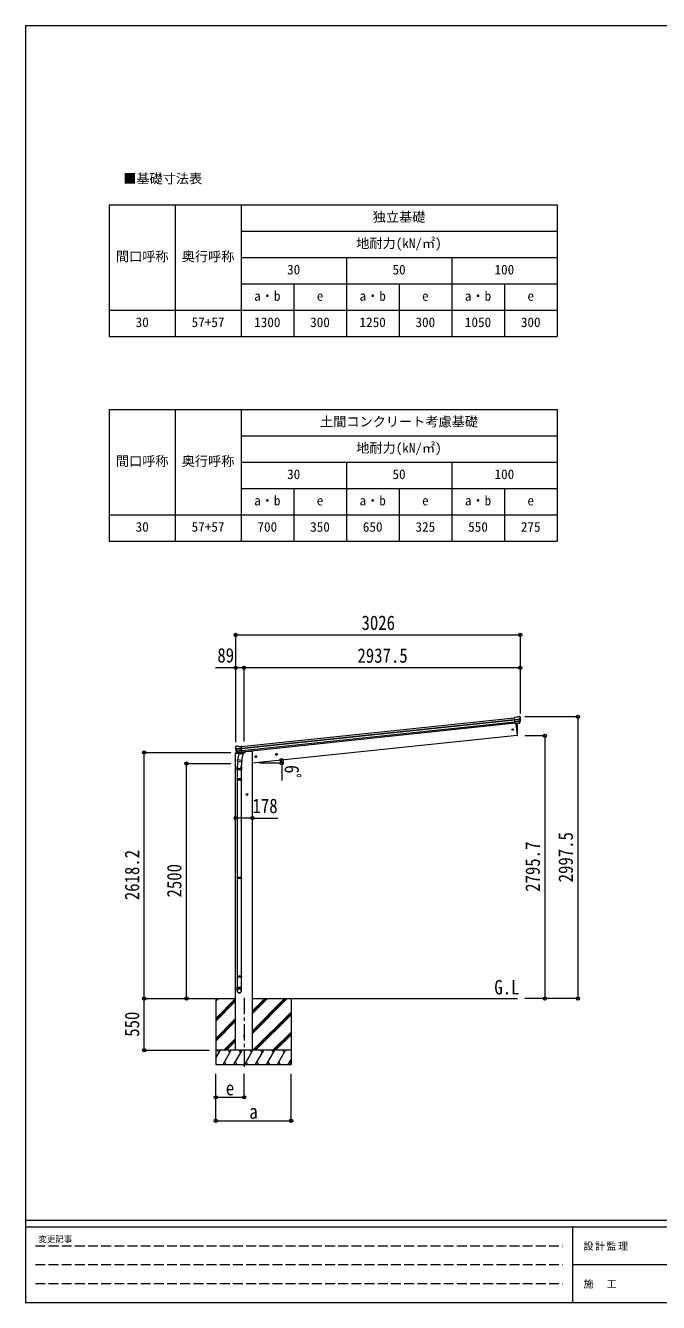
# Model space of a CAD drawing. Units: millimetres at full size, sheet at 1:35. Extents: x -9837 to 9837, y -6790 to 6790.
# Drawn here: x -9837 to -3109, y -6790 to 6790 of the extents above; entities that cross this region are included whole.
import ezdxf
from ezdxf.enums import TextEntityAlignment as Align

# ---------------------------------------------------------------- set-up
doc = ezdxf.new("R2010")
doc.units = ezdxf.units.MM
doc.header["$LTSCALE"] = 35
doc.header["$PDMODE"] = 32
doc.header["$PDSIZE"] = 35
doc.linetypes.add('CHAIN1', pattern=[8, 5, -1, 1, -1])
doc.linetypes.add('DASHED3', pattern=[4, 3, -1])
for name, color, linetype, lineweight in [('0-0_0', 7, 'Continuous', 9), ('0-1_本体', 5, 'CHAIN1', 9), ('0-3_ELV2', 4, 'Continuous', 9), ('0-6_OTH_LINE', 6, 'Continuous', 9), ('0-9_OUTLINE', 7, 'Continuous', 9), ('0-E_DET2', 7, 'Continuous', 18), ('0-F_PARTS1', 6, 'Continuous', 9), ('F-0_240', 7, 'Continuous', 9)]:
    doc.layers.add(name, color=color, linetype=linetype, lineweight=lineweight)
doc.layers.add('0-7_SHAPE', color=7, linetype='Continuous')
doc.styles.add('ＭＳ ゴシック', font='')
doc.styles.get('ＭＳ ゴシック').set_extended_font_data('MS Gothic')

msp = doc.modelspace()

# ---------------------------------------------------------------- linework, layer by layer
at = {"layer": '0-0_0'}
for p, q in [((-8054.93, -3558.26), (-7603.79, -3558.26)), ((-7814.79, -3558.26), (-7814.79, -4258.26)), ((-7814.79, -3585.64), (-7787.41, -3558.26)), ((-7814.79, -3571.5), (-7801.55, -3558.26)), ((-7814.79, -3769.49), (-7603.79, -3558.49)), ((-7814.79, -3783.63), (-7603.79, -3572.63)), ((-7814.79, -3797.77), (-7603.79, -3586.77)), ((-7425.79, -3929.27), (-7054.77, -3558.26)), ((-7425.79, -3900.99), (-7083.06, -3558.26)), ((-7425.79, -3915.13), (-7068.92, -3558.26)), ((-7425.79, -3717.14), (-7266.91, -3558.26)), ((-7425.79, -3703), (-7281.05, -3558.26)), ((-7425.79, -3688.86), (-7295.19, -3558.26)), ((-7425.79, -3558.26), (-4608.34, -3558.26)), ((-7014.79, -3558.26), (-7014.79, -4258.26)), ((-7814.79, -3981.62), (-7603.79, -3770.62)), ((-7814.79, -3995.76), (-7603.79, -3784.76)), ((-7814.79, -4009.91), (-7603.79, -3798.91)), ((-7420.93, -4108.26), (-7014.79, -3702.12)), ((-7406.79, -4108.26), (-7014.79, -3716.26)), ((-7392.65, -4108.26), (-7014.79, -3730.41)), ((-7208.8, -4108.26), (-7014.79, -3914.25)), ((-7194.66, -4108.26), (-7014.79, -3928.4)), ((-7729.3, -4108.26), (-7603.79, -3982.75)), ((-7715.16, -4108.26), (-7603.79, -3996.9)), ((-7701.01, -4108.26), (-7603.79, -4011.04)), ((-7180.51, -4108.26), (-7014.79, -3942.54)), ((-7014.79, -4108.26), (-7814.79, -4108.26)), ((-7814.79, -4192.09), (-7766.39, -4108.26)), ((-7781.39, -4134.24), (-7796.39, -4108.26)), ((-7737.52, -4258.26), (-7650.92, -4108.26)), ((-7665.92, -4134.24), (-7680.92, -4108.26)), ((-7622.05, -4258.26), (-7535.45, -4108.26)), ((-7550.45, -4134.24), (-7565.45, -4108.26)), ((-7506.58, -4258.26), (-7419.98, -4108.26)), ((-7434.98, -4134.24), (-7449.98, -4108.26)), ((-7391.11, -4258.26), (-7304.51, -4108.26)), ((-7319.51, -4134.24), (-7334.51, -4108.26)), ((-7275.64, -4258.26), (-7189.04, -4108.26)), ((-7219.04, -4108.26), (-7204.04, -4134.24)), ((-7160.17, -4258.26), (-7073.57, -4108.26)), ((-7088.57, -4134.24), (-7103.57, -4108.26)), ((-7044.7, -4258.26), (-7014.79, -4206.45)), ((-7814.79, -4258.26), (-7014.79, -4258.26)), ((-7722.52, -4232.28), (-7707.52, -4258.26)), ((-7607.05, -4232.28), (-7592.05, -4258.26)), ((-7491.58, -4232.28), (-7476.58, -4258.26)), ((-7376.11, -4232.28), (-7361.11, -4258.26)), ((-7260.64, -4232.28), (-7245.64, -4258.26)), ((-7145.17, -4232.28), (-7130.17, -4258.26)), ((-7029.7, -4232.28), (-7014.79, -4258.11))]:
    msp.add_line(p, q, dxfattribs=at)
at = {"layer": '0-1_本体'}
msp.add_line((-7514.79, -3549.27), (-7514.79, -4308.48), dxfattribs=at)
at = {"layer": '0-3_ELV2'}
for p, q in [((-7543.88, -876.26), (-4639.72, -571.02)), ((-7541.89, -895.15), (-4637.73, -589.91)), ((-7541.47, -899.33), (-4637.3, -594.09)), ((-7539.37, -919.19), (-4635.21, -613.95)), ((-4633.45, -630.69), (-7537.61, -935.93)), ((-4613.41, -566.24), (-4639.93, -569.03)), ((-4633.15, -633.58), (-4639.93, -569.03)), ((-4637.77, -589.56), (-4578.03, -583.28)), ((-4577.55, -589.15), (-4637.16, -595.41)), ((-4578.39, -605.9), (-4635.42, -611.9)), ((-4579.78, -610.56), (-4634.96, -616.36)), ((-4589.79, -628.8), (-4633.17, -633.35)), ((-4633.15, -633.58), (-4623.2, -632.53)), ((-4626.26, -632.86), (-4612.87, -760.25)), ((-4623.2, -632.53), (-4622.93, -632.6)), ((-4622.93, -632.6), (-4597.6, -629.94)), ((-4613.41, -566.24), (-4601.81, -559.27)), ((-4600.58, -558.86), (-4587.09, -557.44)), ((-4597.6, -629.94), (-4597.34, -629.82)), ((-4597.34, -629.82), (-4589.65, -629.01)), ((-4588.34, -627.14), (-4578.89, -608.84)), ((-4587.29, -627.57), (-4577.17, -609.31)), ((-4583.43, -558.53), (-4583.43, -558.53)), ((-4583.43, -558.53), (-4578.25, -562.72)), ((-4576.86, -566.42), (-4577.17, -564.57)), ((-4612.87, -760.25), (-7425.79, -1055.9)), ((-4612.87, -760.25), (-4610.82, -759.96)), ((-7606.04, -943.42), (-7606.94, -950.25)), ((-7606.94, -950.25), (-7573.2, -946.71)), ((-7606.33, -884.83), (-7606.41, -882.96)), ((-7605.04, -880.06), (-7605.74, -880.92)), ((-7601.54, -875.74), (-7605.04, -880.06)), ((-7603.79, -4108.26), (-7603.79, -949.92)), ((-7586.53, -939.06), (-7603.38, -940.83)), ((-7541.93, -894.8), (-7601.67, -901.07)), ((-7601.54, -875.74), (-7601.54, -875.74)), ((-7600.92, -906.91), (-7541.32, -900.65)), ((-7598.18, -873.92), (-7598.18, -873.92)), ((-7583.41, -942.47), (-7597.11, -926.72)), ((-7596.62, -923.13), (-7539.58, -917.13)), ((-7582.47, -941.84), (-7595.52, -925.9)), ((-7594.29, -927.4), (-7539.12, -921.6)), ((-7573.11, -942.58), (-7580.8, -943.39)), ((-7580.71, -943.15), (-7537.33, -938.59)), ((-7579.96, -943.39), (-7578.39, -943.23)), ((-7578.39, -943.23), (-7540.85, -939.28)), ((-7572.84, -942.65), (-7573.11, -942.58)), ((-7547.5, -939.98), (-7572.84, -942.65)), ((-7570.61, -877.05), (-7544.09, -874.27)), ((-7547.25, -939.86), (-7547.5, -939.98)), ((-7537.31, -938.82), (-7547.25, -939.86)), ((-7537.31, -938.82), (-7544.09, -874.27)), ((-7540.85, -939.28), (-7539.29, -939.12)), ((-7533.19, -942.5), (-7503.92, -939.42)), ((-7499.06, -931.88), (-7499.49, -935.1)), ((-7468.29, -929.26), (-7499.14, -932.5)), ((-7425.79, -929.26), (-7468.29, -929.26)), ((-7425.79, -4108.26), (-7425.79, -929.26)), ((-7389.86, -977.2), (-7395.93, -981.62)), ((-7383, -980.26), (-7389.86, -977.2)), ((-7388.29, -992.13), (-7382.22, -987.72)), ((-7382.22, -987.72), (-7383, -980.26)), ((-7171.06, -954.21), (-7177.14, -958.62)), ((-7164.21, -957.26), (-7171.06, -954.21)), ((-7169.49, -969.14), (-7163.42, -964.72)), ((-7163.42, -964.72), (-7164.21, -957.26)), ((-7482.29, -1380.31), (-7488.79, -1384.06)), ((-7488.79, -1384.06), (-7488.79, -1391.56)), ((-7488.79, -1391.56), (-7482.29, -1395.32)), ((-7475.79, -1384.06), (-7482.29, -1380.31))]:
    msp.add_line(p, q, dxfattribs=at)
for points in [[(-7584.7, -872.5), (-7584.7, -872.5), (-7598.18, -873.92)], [(-7570.61, -877.05), (-7583.41, -872.65), (-7583.41, -872.65)], [(-7395.93, -981.62), (-7395.15, -989.08), (-7388.29, -992.13)], [(-7177.14, -958.62), (-7176.35, -966.08), (-7169.49, -969.14)], [(-7482.29, -1395.32), (-7475.79, -1391.56), (-7475.79, -1384.06)]]:
    msp.add_lwpolyline(points, dxfattribs=at)
for centre, radius in [((-4659.67, -697.7), 6.5), ((-7389.07, -984.67), 8.5), ((-7389.07, -984.67), 7.7), ((-7389.07, -984.67), 6.5), ((-7170.28, -961.67), 8.5), ((-7170.28, -961.67), 7.7), ((-7170.28, -961.67), 6.5), ((-7482.29, -1387.81), 8.5), ((-7482.29, -1387.81), 7.7), ((-7482.29, -1387.81), 6.5), ((-7514.79, -3958.26), 4.5)]:
    msp.add_circle(centre, radius, dxfattribs=at)
for centre, radius, start, end in [((-5507.48, -720.04), 900, 357.63919, 5.64987), ((-4600.26, -561.84), 3, 96.02369, 120.97631), ((-4589.91, -626.12), 2.99, 285.2717, 331.00739), ((-4586.57, -562.41), 5, 51.04426, 95.95574), ((-4770.41, -588.07), 192.44, 1.4271, 6.57578), ((-4581.56, -607.46), 3, 332.69111, 354.20009), ((-4777.75, -587.53), 200.2, 354.20009, 359.53883), ((-4532.76, -581.17), 45.32, 182.67122, 185.64518), ((-4577.37, -590.48), 1.35, 95.1605, 97.91927), ((-4574.76, -588.93), 2.74, 179.02151, 184.43412), ((-4579.79, -607.86), 3, 331, 354.13916), ((-4777.75, -587.53), 202, 354.13916, 6), ((-4611.24, -756.99), 3, 278, 357.63919), ((-7405.43, -863.72), 202, 186, 197.86084), ((-7603.06, -943.81), 3, 96, 172.5), ((-7412.5, -865.76), 192.44, 185.42422, 190.5729), ((-7646.39, -908.42), 45.32, 6.35482, 9.32878), ((-7597.66, -878.89), 5, 96.04426, 140.95574), ((-7603.7, -907.28), 2.74, 7.56588, 12.97849), ((-7600.82, -908.26), 1.35, 94.08073, 96.8395), ((-7405.43, -863.72), 200.2, 192.46117, 197.79991), ((-7594.84, -924.75), 3, 197.86084, 221), ((-7593.2, -924), 3, 197.79991, 219.30889), ((-7584.38, -875.49), 3, 71.02369, 95.97631), ((-7581.15, -940.51), 2.99, 220.99261, 266.7283), ((-7580.01, -942.9), 0.5, 240.73754, 276), ((-7539.34, -938.62), 0.5, 276, 311.26246), ((-7504.44, -934.45), 5, 276, 352.5)]:
    msp.add_arc(centre, radius, start, end, dxfattribs=at)
for centre, major_axis, ratio, start_param, end_param in [((-4590.1, -625.82), (-0.11, 3), 0.642905, 3.24593831, 4.20392797), ((-4589.97, -626.02), (1.66, -2.51), 0.997631, 5.80419048, 5.89294842), ((-4590.04, -625.91), (3.53, -2.11), 0.650902, 5.25614477, 5.32895537), ((-4587.67, -625.56), (1.08, 3.13), 0.040856, 2.11350352, 2.14162489), ((-4579.12, -566.02), (-0.87, 5.91), 0.020485, 0.67143203, 1.56913061), ((-4584.51, -561.51), (5.88, -1.31), 0.24881, 0.46058498, 0.46410383), ((-4580.13, -565.05), (-2.34, 1.9), 0.995767, 3.98597162, 4.71238898), ((-4775.44, -609.48), (-20.92, 199.05), 0.994373, 4.71137894, 4.7277536), ((-7603.41, -882.81), (1.9, 2.34), 0.995767, 1.57079633, 2.29721369), ((-7599.86, -878.43), (-5.48, -2.51), 0.24881, 5.81908147, 5.82260033), ((-7604.2, -883.97), (-0.38, 5.97), 0.020485, 4.7140547, 5.61175327), ((-7403.13, -885.66), (-20.92, 199.05), 0.994373, 1.55543171, 1.57180637), ((-7583.45, -940.43), (-1.71, 2.84), 0.040856, 4.14156042, 4.16968179), ((-7581.02, -940.17), (-0.51, 2.96), 0.642905, 2.07925734, 3.03724699), ((-7581.06, -940.28), (-3.02, -2.79), 0.650902, 0.95422993, 1.02704053), ((-7581.11, -940.4), (-1.1, -2.8), 0.997631, 0.39023689, 0.47899483), ((-7403.13, -885.66), (-20.92, 199.05), 0.994373, 4.71137894, 4.7277536)]:
    msp.add_ellipse(centre, major_axis=major_axis, ratio=ratio, start_param=start_param, end_param=end_param, dxfattribs=at)
at = {"layer": '0-6_OTH_LINE'}
for p, q in [((-7603.79, 308.79), (-7603.79, -832.28)), ((-7603.79, 308.79), (-4577.69, 308.79)), ((-4577.69, 308.79), (-4577.69, -528.39)), ((-7603.79, -40.21), (-7817.32, -40.21)), ((-7603.79, -40.21), (-7603.79, -528.39)), ((-7515.19, -40.21), (-7515.19, -824.11)), ((-4577.69, -40.21), (-7515.19, -40.21)), ((-4577.69, -40.21), (-4577.69, -528.39)), ((-3965.55, -560.76), (-4529.41, -560.76)), ((-3965.55, -560.76), (-3965.55, -3558.26)), ((-4316.55, -762.56), (-4529.41, -762.56)), ((-4316.55, -762.56), (-4316.55, -3558.26)), ((-8576.04, -3558.26), (-8576.04, -940.06)), ((-8576.04, -940.06), (-7654.29, -940.06)), ((-8127.04, -3558.26), (-8127.04, -1058.26)), ((-8127.04, -1058.26), (-7654.29, -1058.26)), ((-7425.79, -1637.81), (-7603.79, -1637.81)), ((-8576.04, -3558.26), (-7885.65, -3558.26)), ((-8576.04, -4108.26), (-8576.04, -3558.26)), ((-8127.04, -3558.26), (-7885.65, -3558.26)), ((-4316.55, -3558.26), (-4529.41, -3558.26)), ((-3965.55, -3558.26), (-4529.41, -3558.26)), ((-8576.04, -4108.26), (-7885.65, -4108.26)), ((-7814.79, -4858.26), (-7814.79, -4359.26)), ((-7814.79, -4608.26), (-7814.79, -4359.26)), ((-7514.79, -4608.26), (-7514.79, -4359.26)), ((-7014.79, -4858.26), (-7014.79, -4359.26)), ((-7814.79, -4608.26), (-7514.79, -4608.26)), ((-7814.79, -4858.26), (-7014.79, -4858.26))]:
    msp.add_line(p, q, dxfattribs=at)
at = {"layer": '0-6_OTH_LINE', "lineweight": 18}
for p, q in [((-7113.63, -1055.9), (-7351.42, -1055.9)), ((-7113.63, -1055.9), (-7113.63, -1237.4)), ((-7425.79, -1637.81), (-7153.74, -1637.81))]:
    msp.add_line(p, q, dxfattribs=at)
at = {"layer": '0-6_OTH_LINE'}
msp.add_arc((-7351.42, -1055.9), 237.79, 0, 7.8733, dxfattribs=at)
for p in [(-7603.79, 308.79), (-4577.69, 308.79), (-7603.79, -40.21), (-7515.19, -40.21), (-4577.69, -40.21), (-3965.55, -560.76), (-4316.55, -762.56), (-8576.04, -940.06), (-8127.04, -1058.26), (-7115.88, -1023.32), (-7113.63, -1055.9), (-7603.79, -1637.81), (-7425.79, -1637.81), (-8576.04, -3558.26), (-8127.04, -3558.26), (-4316.55, -3558.26), (-3965.55, -3558.26), (-8576.04, -4108.26), (-7814.79, -4608.26), (-7514.79, -4608.26), (-7814.79, -4858.26), (-7014.79, -4858.26)]:
    msp.add_point(p, dxfattribs=at)
at = {"layer": '0-9_OUTLINE'}
for p, q in [((-7579.96, -943.39), (-7539.29, -939.12)), ((-7576.6, -943.7), (-7576.75, -944.42)), ((-7576.13, -945.55), (-7551.38, -955.3)), ((-7567.8, -948.84), (-7568.45, -952.07)), ((-7546.99, -940.32), (-7549.91, -954.66)), ((-7537.47, -937.24), (-7536.54, -937.43)), ((-7536.54, -937.43), (-7525.34, -954.35)), ((-7580.92, -1032.7), (-7586.48, -1088.42)), ((-7585.81, -1029.66), (-7583.32, -1017.42)), ((-7585.59, -1031.06), (-7585.6, -1031.06)), ((-7584.26, -1032.02), (-7543.3, -1040.35)), ((-7569.97, -951.76), (-7583.33, -1017.41)), ((-7538.45, -1026.54), (-7583.33, -1017.41)), ((-7525.09, -960.89), (-7569.97, -951.76)), ((-7538.01, -1024.4), (-7544.67, -1092.15)), ((-7538.46, -1026.54), (-7541, -1039.01)), ((-7538.45, -1026.54), (-7525.09, -960.89)), ((-7525.34, -954.35), (-7526.61, -960.58)), ((-7588.63, -1125.58), (-7588.63, -1091.23)), ((-7542.63, -1125.58), (-7588.63, -1125.58)), ((-7586.63, -1125.58), (-7586.63, -1222.33)), ((-7544.63, -1125.58), (-7544.63, -1222.33)), ((-7542.63, -1090.93), (-7542.63, -1125.58)), ((-7588.63, -1224.33), (-7587.63, -1222.33)), ((-7542.63, -1224.33), (-7588.63, -1224.33)), ((-7542.63, -1232.33), (-7588.63, -1232.33)), ((-7543.63, -1222.33), (-7587.63, -1222.33)), ((-7543.63, -1234.33), (-7587.63, -1234.33)), ((-7586.63, -1234.33), (-7586.63, -2270.52)), ((-7544.63, -1234.33), (-7544.63, -2270.52)), ((-7542.63, -1224.33), (-7543.63, -1222.33)), ((-7542.63, -1232.33), (-7543.63, -1234.33)), ((-7542.63, -1224.33), (-7542.63, -1232.33)), ((-7588.63, -2272.52), (-7587.63, -2270.52)), ((-7542.63, -2272.52), (-7588.63, -2272.52)), ((-7542.63, -2280.52), (-7588.63, -2280.52)), ((-7543.63, -2270.52), (-7587.63, -2270.52)), ((-7543.63, -2282.52), (-7587.63, -2282.52)), ((-7586.63, -2282.52), (-7586.63, -3318.7)), ((-7544.63, -2282.52), (-7544.63, -3318.7)), ((-7542.63, -2272.52), (-7543.63, -2270.52)), ((-7542.63, -2280.52), (-7543.63, -2282.52)), ((-7542.63, -2272.52), (-7542.63, -2280.52)), ((-7588.63, -3320.7), (-7587.63, -3318.7)), ((-7542.63, -3320.7), (-7588.63, -3320.7)), ((-7542.63, -3328.7), (-7588.63, -3328.7)), ((-7543.63, -3318.7), (-7587.63, -3318.7)), ((-7543.63, -3330.7), (-7587.63, -3330.7)), ((-7586.63, -3330.7), (-7586.63, -3440.7)), ((-7544.63, -3330.7), (-7544.63, -3440.7)), ((-7542.63, -3320.7), (-7543.63, -3318.7)), ((-7542.63, -3328.7), (-7543.63, -3330.7)), ((-7542.63, -3320.7), (-7542.63, -3328.7)), ((-7588.63, -3474.85), (-7588.63, -3440.7)), ((-7542.63, -3440.7), (-7588.63, -3440.7)), ((-7542.63, -3474.85), (-7542.63, -3440.7))]:
    msp.add_line(p, q, dxfattribs=at)
for points in [[(-7588.63, -1224.33), (-7588.63, -1232.33), (-7587.63, -1234.33)], [(-7588.63, -2272.52), (-7588.63, -2280.52), (-7587.63, -2282.52)], [(-7588.63, -3320.7), (-7588.63, -3328.7), (-7587.63, -3330.7)]]:
    msp.add_lwpolyline(points, dxfattribs=at)
for centre, radius, start, end in [((-7580.01, -942.9), 0.5, 240.73754, 276), ((-7577.09, -943.6), 0.5, 348.5, 96), ((-7575.77, -944.62), 1, 168.5, 248.5), ((-7546.41, -940.48), 0.604, 93.09842, 164.70595), ((-7539.34, -938.62), 0.5, 276, 311.26246), ((-7583.91, -1030.08), 1.95, 167.54017, 209.97766), ((-7583.86, -1030.06), 2, 209.90962, 258.5), ((-7550.9, -954.39), 1.03, 242.53897, 344.46569), ((-7542.9, -1038.39), 2, 258.5, 341.96843), ((-7558.63, -1091.23), 30, 177.45142, 180)]:
    msp.add_arc(centre, radius, start, end, dxfattribs=at)
for centre, major_axis, ratio, start_param, end_param in [((-7565.63, -1090.93), (23, 0), 0.996195, 2.62193603, 6.60747969), ((-7565.63, -1090.93), (21, 0), 0.996195, 3.02154981, 6.2247991), ((-7565.63, -3473.1), (-23, 0), 0.996195, 3.14159265, 6.28318531), ((-7565.63, -3474.85), (-23, 0), 0.996195, 3.14159265, 6.28318531), ((-7565.63, -3474.85), (0, -23.43), 0.981806, 4.71238898, 7.85398163)]:
    msp.add_ellipse(centre, major_axis=major_axis, ratio=ratio, start_param=start_param, end_param=end_param, dxfattribs=at)
msp.add_ellipse((-7565.63, -3474.85), major_axis=(21, 0), ratio=0.996195, dxfattribs=at)
at = {"layer": '0-E_DET2'}
for p, q in [((-8946.82, 4882.13), (-8946.82, 3482.13)), ((-8946.82, 4882.13), (-4186.82, 4882.13)), ((-8246.82, 4882.13), (-8246.82, 3482.13)), ((-7546.82, 4882.13), (-7546.82, 3482.13)), ((-4186.82, 4882.13), (-4186.82, 3482.13)), ((-7546.82, 4602.13), (-4186.82, 4602.13)), ((-7546.82, 4322.13), (-4186.82, 4322.13)), ((-6426.82, 4322.13), (-6426.82, 3482.13)), ((-5306.82, 4322.13), (-5306.82, 3482.13)), ((-7546.82, 4042.13), (-4186.82, 4042.13)), ((-6986.82, 4042.13), (-6986.82, 3482.13)), ((-5866.82, 4042.13), (-5866.82, 3482.13)), ((-4746.82, 4042.13), (-4746.82, 3482.13)), ((-8946.82, 3762.13), (-4186.82, 3762.13)), ((-8946.82, 3482.13), (-4186.82, 3482.13)), ((-8946.82, 2705.92), (-8946.82, 1305.92)), ((-8946.82, 2705.92), (-4186.82, 2705.92)), ((-8246.82, 2705.92), (-8246.82, 1305.92)), ((-7546.82, 2705.92), (-7546.82, 1305.92)), ((-4186.82, 2705.92), (-4186.82, 1305.92)), ((-7546.82, 2425.92), (-4186.82, 2425.92)), ((-7546.82, 2145.92), (-4186.82, 2145.92)), ((-6426.82, 2145.92), (-6426.82, 1305.92)), ((-5306.82, 2145.92), (-5306.82, 1305.92)), ((-7546.82, 1865.92), (-4186.82, 1865.92)), ((-6986.82, 1865.92), (-6986.82, 1305.92)), ((-5866.82, 1865.92), (-5866.82, 1305.92)), ((-4746.82, 1865.92), (-4746.82, 1305.92)), ((-8946.82, 1585.92), (-4186.82, 1585.92)), ((-8946.82, 1305.92), (-4186.82, 1305.92))]:
    msp.add_line(p, q, dxfattribs=at)
at = {"layer": '0-F_PARTS1'}
msp.add_line((-7515.19, -40.21), (-7603.79, -40.21), dxfattribs=at)
for p in [(-7603.79, -40.21), (-7515.19, -40.21)]:
    msp.add_point(p, dxfattribs=at)
at = {"layer": 'F-0_240', "color": 5}
for p, q in [((-9837.4, 6790), (-9837.4, -6790)), ((-9837.4, 6790), (9342.6, 6790)), ((-9837.4, -5915), (9342.6, -5915)), ((-9837.4, -5985), (6231.38, -5985)), ((-4023.62, -5985), (-4023.62, -6790)), ((-4023.62, -6387.5), (3151.38, -6387.5)), ((-9837.4, -6790), (9342.6, -6790))]:
    msp.add_line(p, q, dxfattribs=at)
at = {"layer": 'F-0_240', "color": 4, "linetype": 'DASHED3'}
for p, q in [((-9732.4, -6186.25), (-4128.62, -6186.25)), ((-9732.4, -6387.5), (-4128.62, -6387.5)), ((-9732.4, -6588.75), (-4128.62, -6588.75))]:
    msp.add_line(p, q, dxfattribs=at)

# ---------------------------------------------------------------- texts
at = {"layer": '0-6_OTH_LINE', "color": 7, "style": 'ＭＳ ゴシック', "width": 0.85}
for s, p in [('3026', (-6265.74, 315.79)), ('2937.5', (-6308.94, -33.21)), ('178', (-7424.37, -1631.89)), ('e', (-7708.54, -4633.26)), ('a', (-7458.54, -4883.26))]:
    msp.add_text(s, height=154, dxfattribs=at).set_placement(p, align=Align.BOTTOM_LEFT)
for s, rotation, p in [('6ﾟ', 270, (-7129.09, -1074.92)), ('2795.7', 90, (-4323.55, -2422.91)), ('2997.5', 90, (-3972.55, -2322.01)), ('2618.2', 90, (-8583.04, -2511.66)), ('2500', 90, (-8134.04, -2483.26)), ('550', 90, (-8583.04, -3964.51))]:
    msp.add_text(s, height=154, rotation=rotation, dxfattribs=at).set_placement(p, align=Align.BOTTOM_LEFT)
at = {"layer": '0-7_SHAPE', "style": 'ＭＳ ゴシック', "width": 0.85}
msp.add_text('G.L', height=154, dxfattribs=at).set_placement((-4854.05, -3560.46), align=Align.BOTTOM_LEFT)
at = {"layer": '0-E_DET2', "style": 'ＭＳ ゴシック'}
for s, p in [('■基礎寸法表', (-8799.4, 5080.14)), ('独立基礎', (-6146.82, 4672.13)), ('地耐力(kN/㎡)', (-6321.82, 4392.13)), ('間口呼称', (-8876.82, 4252.13)), ('奥行呼称', (-8176.82, 4252.13)), ('30', (-7056.82, 4112.13)), ('50', (-5936.82, 4112.13)), ('100', (-4851.82, 4112.13)), ('a・b', (-7406.82, 3832.13)), ('e', (-6741.82, 3832.13)), ('a・b', (-6286.82, 3832.13)), ('e', (-5621.82, 3832.13)), ('a・b', (-5166.82, 3832.13)), ('e', (-4501.82, 3832.13)), ('30', (-8666.82, 3552.13)), ('57+57', (-8071.82, 3552.13)), ('1300', (-7406.82, 3552.13)), ('300', (-6811.82, 3552.13)), ('1250', (-6286.82, 3552.13)), ('300', (-5691.82, 3552.13)), ('1050', (-5166.82, 3552.13)), ('300', (-4571.82, 3552.13)), ('土間コンクリート考慮基礎', (-6706.82, 2495.92)), ('地耐力(kN/㎡)', (-6321.82, 2215.92)), ('間口呼称', (-8876.82, 2075.92)), ('奥行呼称', (-8176.82, 2075.92)), ('30', (-7056.82, 1935.92)), ('50', (-5936.82, 1935.92)), ('100', (-4851.82, 1935.92)), ('a・b', (-7406.82, 1655.92)), ('a・b', (-6286.82, 1655.92)), ('a・b', (-5166.82, 1655.92)), ('e', (-6741.82, 1655.92)), ('e', (-5621.82, 1655.92)), ('e', (-4501.82, 1655.92)), ('30', (-8666.82, 1375.92)), ('57+57', (-8071.82, 1375.92)), ('700', (-7371.82, 1375.92)), ('350', (-6811.82, 1375.92)), ('650', (-6251.82, 1375.92)), ('325', (-5691.82, 1375.92)), ('550', (-5131.82, 1375.92)), ('275', (-4571.82, 1375.92))]:
    msp.add_text(s, height=102.6, dxfattribs=at).set_placement(p, align=Align.BOTTOM_LEFT)
at = {"layer": '0-F_PARTS1', "color": 7, "style": 'ＭＳ ゴシック', "width": 0.85}
msp.add_text('89', height=154, dxfattribs=at).set_placement((-7798.42, -30.42), align=Align.BOTTOM_LEFT)
at = {"layer": 'F-0_240', "style": 'ＭＳ ゴシック'}
msp.add_text('変更記事', height=64.15, dxfattribs=at).set_placement((-9700.64, -6168.75), align=Align.BOTTOM_LEFT)
at = {"layer": 'F-0_240', "char_height": 76.98, "attachment_point": 7, "style": 'ＭＳ ゴシック'}
for s, insert in [('\\T1.17;設計監理', (-3905.41, -6238.75)), ('\\T1.17;施\u3000工', (-3905.41, -6641.25))]:
    msp.add_mtext(s, dxfattribs=dict(at, insert=insert))

doc.saveas('drawing.dxf')
